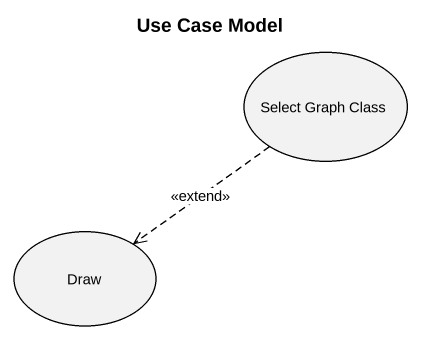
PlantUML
@startuml
title Use Case Model
usecase "Select Graph Class" as Select_Graph_Class
usecase Draw
Select_Graph_Class ..> Draw : <<extend>>
@enduml
